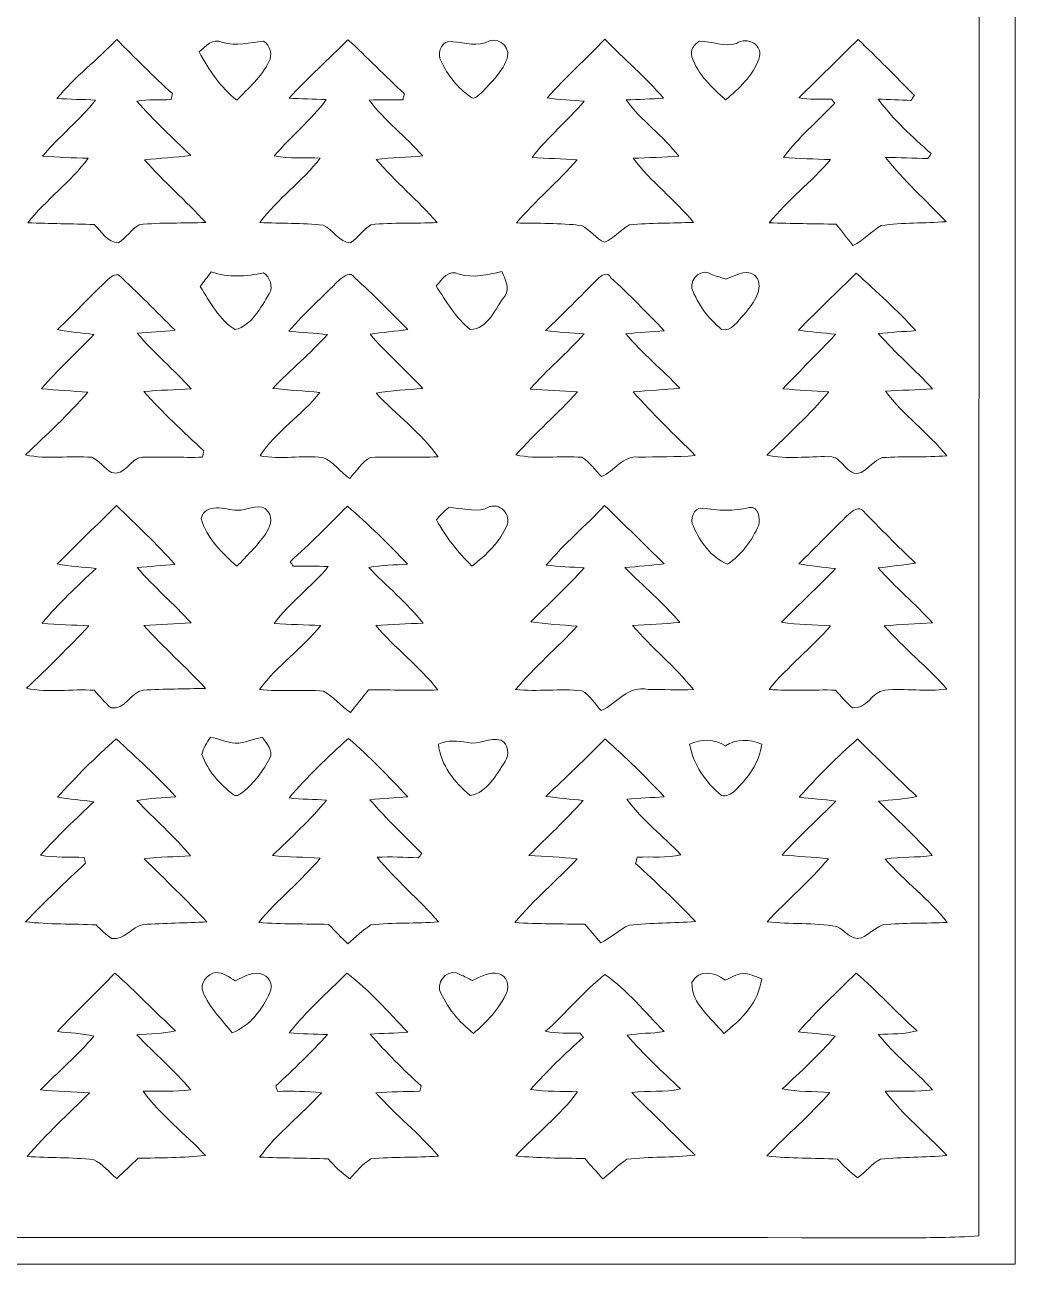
# Model space of a CAD drawing. Header units: centimetres. Extents: x -16.8 to 16.8, y -16.7 to 16.7.
# Drawn here: x 2.31 to 16.77, y -16.67 to 1.44 of the extents above; entities that cross this region are included whole.
import ezdxf

# ---------------------------------------------------------------- set-up
doc = ezdxf.new("R2010")
doc.units = ezdxf.units.CM
doc.header["$MEASUREMENT"] = 0
doc.layers.add('Layer 1', color=7, linetype='Continuous')

msp = doc.modelspace()

# ---------------------------------------------------------------- linework, layer by layer
at = {"layer": 'Layer 1', "lineweight": 9}
for points, knots in [([(-16.77458, 16.66875), (-16.77458, 16.66875), (16.77458, 16.66875), (16.77458, 16.66875), (16.77458, 16.66875), (16.77458, 16.66875), (16.77458, -16.66875), (16.77458, -16.66875), (16.77458, -16.66875), (16.77458, -16.66875), (-16.77458, -16.66875), (-16.77458, -16.66875), (-16.77458, -16.66875), (-16.77458, -16.66875), (-16.77458, 16.66875), (-16.77458, 16.66875), (-16.77458, 16.66875), (-16.77458, 16.66875), (-16.77458, 16.66875), (-16.77458, 16.66875)], [0, 0, 0, 0, 0.16666667, 0.16666667, 0.16666667, 0.16666667, 0.33333333, 0.33333333, 0.33333333, 0.33333333, 0.5, 0.5, 0.5, 0.5, 0.66666667, 0.66666667, 0.66666667, 0.66666667, 1, 1, 1, 1]), ([(-16.24506, 15.71625), (-16.24577, 7.88458), (-16.24542, 0.05292), (-16.24542, -7.77875), (-16.24542, -7.77875), (-16.23801, -10.61014), (-16.26059, -13.44189), (-16.23413, -16.27293), (-16.23413, -16.27293), (-5.78379, -16.29198), (4.66619, -16.27329), (15.11653, -16.28211), (15.11653, -16.28211), (15.49224, -16.28281), (15.86865, -16.27858), (16.24436, -16.25494), (16.24436, -16.25494), (16.23942, -5.60176), (16.25953, 5.05213), (16.23448, 15.70531), (16.23448, 15.70531), (14.40356, 15.73071), (12.57265, 15.70919), (10.74208, 15.71625), (10.74208, 15.71625), (1.74625, 15.71625), (-7.24958, 15.7166), (-16.24506, 15.71625)], [0, 0, 0, 0, 0.125, 0.125, 0.125, 0.125, 0.25, 0.25, 0.25, 0.25, 0.375, 0.375, 0.375, 0.375, 0.5, 0.5, 0.5, 0.5, 0.625, 0.625, 0.625, 0.625, 0.75, 0.75, 0.75, 0.75, 1, 1, 1, 1]), ([(8.49559, 1.2005), (8.67481, 1.19733), (8.85402, 1.12607), (9.03252, 1.17793), (9.03252, 1.17793), (9.19515, 1.29152), (9.39059, 1.15041), (9.36025, 0.97543), (9.36025, 0.97543), (9.29675, 0.76235), (9.12248, 0.60184), (8.97326, 0.44521), (8.97326, 0.44521), (8.92704, 0.41346), (8.87377, 0.33267), (8.81697, 0.39017), (8.81697, 0.39017), (8.63212, 0.52176), (8.48289, 0.70626), (8.38906, 0.91228), (8.38906, 0.91228), (8.33296, 1.01424), (8.376, 1.17052), (8.49559, 1.2005)], [0, 0, 0, 0, 0.14285714, 0.14285714, 0.14285714, 0.14285714, 0.28571429, 0.28571429, 0.28571429, 0.28571429, 0.42857143, 0.42857143, 0.42857143, 0.42857143, 0.57142857, 0.57142857, 0.57142857, 0.57142857, 0.71428571, 0.71428571, 0.71428571, 0.71428571, 1, 1, 1, 1]), ([(12.16448, 1.20438), (12.34475, 1.20086), (12.52396, 1.11654), (12.70423, 1.17122), (12.70423, 1.17122), (12.86334, 1.27988), (13.11169, 1.14582), (13.02949, 0.94121), (13.02949, 0.94121), (12.93636, 0.69603), (12.74269, 0.50941), (12.54372, 0.34713), (12.54372, 0.34713), (12.34828, 0.52776), (12.13626, 0.71579), (12.05159, 0.97649), (12.05159, 0.97649), (12.0202, 1.07068), (12.08546, 1.16029), (12.16448, 1.20438)], [0, 0, 0, 0, 0.16666667, 0.16666667, 0.16666667, 0.16666667, 0.33333333, 0.33333333, 0.33333333, 0.33333333, 0.5, 0.5, 0.5, 0.5, 0.66666667, 0.66666667, 0.66666667, 0.66666667, 1, 1, 1, 1]), ([(2.77848, 0.36724), (3.03989, 0.68227), (3.36832, 0.93274), (3.65125, 1.22731), (3.65125, 1.22731), (3.92042, 0.96202), (4.18394, 0.69003), (4.46581, 0.43744), (4.46581, 0.43744), (4.46087, 0.41593), (4.451, 0.37289), (4.44571, 0.35137), (4.44571, 0.35137), (4.27919, 0.34325), (4.11127, 0.35384), (3.94617, 0.32703), (3.94617, 0.32703), (4.19029, 0.04586), (4.46334, -0.20779), (4.73216, -0.46531), (4.73216, -0.46531), (4.50815, -0.49459), (4.28272, -0.50976), (4.058, -0.52811), (4.058, -0.52811), (4.3374, -0.8509), (4.66266, -1.12959), (4.95124, -1.44392), (4.95124, -1.44392), (4.62703, -1.46121), (4.29966, -1.44216), (3.97757, -1.47884), (3.97757, -1.47884), (3.86327, -1.54905), (3.78919, -1.66864), (3.67806, -1.74272), (3.67806, -1.74272), (3.51684, -1.73884), (3.42688, -1.57445), (3.3207, -1.47461), (3.3207, -1.47461), (2.99791, -1.46579), (2.67511, -1.46191), (2.35268, -1.45062), (2.35268, -1.45062), (2.61902, -1.1116), (2.9778, -0.85619), (3.23497, -0.508), (3.23497, -0.508), (3.01237, -0.49918), (2.78977, -0.49318), (2.56822, -0.47696), (2.56822, -0.47696), (2.80882, -0.18697), (3.10938, 0.04692), (3.34327, 0.34325), (3.34327, 0.34325), (3.15489, 0.35278), (2.96616, 0.35419), (2.77848, 0.36724)], [0, 0, 0, 0, 0.0625, 0.0625, 0.0625, 0.0625, 0.125, 0.125, 0.125, 0.125, 0.1875, 0.1875, 0.1875, 0.1875, 0.25, 0.25, 0.25, 0.25, 0.3125, 0.3125, 0.3125, 0.3125, 0.375, 0.375, 0.375, 0.375, 0.4375, 0.4375, 0.4375, 0.4375, 0.5, 0.5, 0.5, 0.5, 0.5625, 0.5625, 0.5625, 0.5625, 0.625, 0.625, 0.625, 0.625, 0.6875, 0.6875, 0.6875, 0.6875, 0.75, 0.75, 0.75, 0.75, 0.8125, 0.8125, 0.8125, 0.8125, 0.875, 0.875, 0.875, 0.875, 1, 1, 1, 1]), ([(4.85387, 1.0481), (4.95229, 1.12607), (5.0479, 1.26012), (5.19818, 1.18322), (5.19818, 1.18322), (5.39715, 1.13242), (5.59647, 1.18251), (5.79543, 1.20544), (5.79543, 1.20544), (5.89492, 1.14053), (5.92984, 1.00718), (5.87375, 0.90205), (5.87375, 0.90205), (5.76792, 0.68051), (5.57142, 0.51788), (5.40632, 0.34043), (5.40632, 0.34043), (5.16678, 0.52846), (4.99886, 0.78458), (4.85387, 1.0481)], [0, 0, 0, 0, 0.16666667, 0.16666667, 0.16666667, 0.16666667, 0.33333333, 0.33333333, 0.33333333, 0.33333333, 0.5, 0.5, 0.5, 0.5, 0.66666667, 0.66666667, 0.66666667, 0.66666667, 1, 1, 1, 1]), ([(6.16761, 0.37077), (6.44066, 0.66851), (6.74441, 0.93663), (7.02663, 1.22555), (7.02663, 1.22555), (7.31061, 0.97226), (7.5692, 0.6925), (7.85177, 0.43744), (7.85177, 0.43744), (7.84684, 0.41522), (7.83731, 0.37042), (7.83272, 0.34819), (7.83272, 0.34819), (7.66798, 0.34431), (7.50464, 0.34996), (7.3406, 0.34361), (7.3406, 0.34361), (7.56391, 0.03598), (7.874, -0.18979), (8.12271, -0.47343), (8.12271, -0.47343), (7.89481, -0.49495), (7.66586, -0.49071), (7.43973, -0.52423), (7.43973, -0.52423), (7.72089, -0.84737), (8.04968, -1.12571), (8.33226, -1.44745), (8.33226, -1.44745), (8.00982, -1.46226), (7.68456, -1.4418), (7.36424, -1.47884), (7.36424, -1.47884), (7.25029, -1.54905), (7.17515, -1.66829), (7.06473, -1.74378), (7.06473, -1.74378), (6.89822, -1.72932), (6.81214, -1.55152), (6.66785, -1.48661), (6.66785, -1.48661), (6.36023, -1.45274), (6.05014, -1.45838), (5.74181, -1.44709), (5.74181, -1.44709), (5.99969, -1.10031), (6.36094, -0.84702), (6.62376, -0.50412), (6.62376, -0.50412), (6.40009, -0.49565), (6.17396, -0.51541), (5.95312, -0.47272), (5.95312, -0.47272), (6.19548, -0.18874), (6.48794, 0.05115), (6.7123, 0.35101), (6.7123, 0.35101), (6.53062, 0.35666), (6.34824, 0.36089), (6.16761, 0.37077)], [0, 0, 0, 0, 0.0625, 0.0625, 0.0625, 0.0625, 0.125, 0.125, 0.125, 0.125, 0.1875, 0.1875, 0.1875, 0.1875, 0.25, 0.25, 0.25, 0.25, 0.3125, 0.3125, 0.3125, 0.3125, 0.375, 0.375, 0.375, 0.375, 0.4375, 0.4375, 0.4375, 0.4375, 0.5, 0.5, 0.5, 0.5, 0.5625, 0.5625, 0.5625, 0.5625, 0.625, 0.625, 0.625, 0.625, 0.6875, 0.6875, 0.6875, 0.6875, 0.75, 0.75, 0.75, 0.75, 0.8125, 0.8125, 0.8125, 0.8125, 0.875, 0.875, 0.875, 0.875, 1, 1, 1, 1]), ([(9.94057, 0.37712), (10.20374, 0.6791), (10.50713, 0.94192), (10.78089, 1.23366), (10.78089, 1.23366), (11.06346, 0.94298), (11.3732, 0.67804), (11.63884, 0.37112), (11.63884, 0.37112), (11.45611, 0.35842), (11.27372, 0.35419), (11.09169, 0.34431), (11.09169, 0.34431), (11.31464, 0.03986), (11.63179, -0.17815), (11.86109, -0.47696), (11.86109, -0.47696), (11.6392, -0.49318), (11.4173, -0.49883), (11.1954, -0.50729), (11.1954, -0.50729), (11.45187, -0.85408), (11.80536, -1.11054), (12.07699, -1.44357), (12.07699, -1.44357), (11.76443, -1.45803), (11.45011, -1.44851), (11.13966, -1.48237), (11.13966, -1.48237), (11.00772, -1.54799), (10.91459, -1.68063), (10.77912, -1.73355), (10.77912, -1.73355), (10.65036, -1.68698), (10.56675, -1.55011), (10.44011, -1.48978), (10.44011, -1.48978), (10.12437, -1.45098), (9.80616, -1.46121), (9.48937, -1.45203), (9.48937, -1.45203), (9.76418, -1.12501), (10.09932, -0.85513), (10.37449, -0.52917), (10.37449, -0.52917), (10.15577, -0.51717), (9.93846, -0.50765), (9.72079, -0.49495), (9.72079, -0.49495), (9.94234, -0.19438), (10.24008, 0.03986), (10.47926, 0.32597), (10.47926, 0.32597), (10.2997, 0.34572), (10.11767, 0.34219), (9.94057, 0.37712)], [0, 0, 0, 0, 0.06666667, 0.06666667, 0.06666667, 0.06666667, 0.13333333, 0.13333333, 0.13333333, 0.13333333, 0.2, 0.2, 0.2, 0.2, 0.26666667, 0.26666667, 0.26666667, 0.26666667, 0.33333333, 0.33333333, 0.33333333, 0.33333333, 0.4, 0.4, 0.4, 0.4, 0.46666667, 0.46666667, 0.46666667, 0.46666667, 0.53333333, 0.53333333, 0.53333333, 0.53333333, 0.6, 0.6, 0.6, 0.6, 0.66666667, 0.66666667, 0.66666667, 0.66666667, 0.73333333, 0.73333333, 0.73333333, 0.73333333, 0.8, 0.8, 0.8, 0.8, 0.86666667, 0.86666667, 0.86666667, 0.86666667, 1, 1, 1, 1]), ([(14.47976, 1.22767), (14.75987, 0.96132), (15.03186, 0.6858), (15.30279, 0.40958), (15.30279, 0.40958), (15.28974, 0.39158), (15.26399, 0.35489), (15.25129, 0.33655), (15.25129, 0.33655), (15.09042, 0.34431), (14.93202, 0.35278), (14.77222, 0.35772), (14.77222, 0.35772), (14.99376, 0.05891), (15.26928, -0.19368), (15.54727, -0.43921), (15.54727, -0.43921), (15.53527, -0.45755), (15.51093, -0.49389), (15.49859, -0.51223), (15.49859, -0.51223), (15.29151, -0.50694), (15.08548, -0.49918), (14.87911, -0.49354), (14.87911, -0.49354), (15.14369, -0.83467), (15.47072, -1.11866), (15.76423, -1.43369), (15.76423, -1.43369), (15.44849, -1.45732), (15.12923, -1.44709), (14.81631, -1.49049), (14.81631, -1.49049), (14.67062, -1.57586), (14.55879, -1.70956), (14.40533, -1.784), (14.40533, -1.784), (14.32278, -1.67852), (14.24129, -1.57445), (14.15944, -1.46967), (14.15944, -1.46967), (13.83347, -1.46473), (13.50751, -1.46226), (13.18225, -1.45098), (13.18225, -1.45098), (13.44895, -1.11513), (13.79996, -0.8569), (14.07548, -0.5274), (14.07548, -0.5274), (13.84547, -0.51647), (13.61687, -0.51012), (13.38827, -0.49706), (13.38827, -0.49706), (13.60382, -0.20179), (13.89027, 0.0321), (14.13969, 0.29739), (14.13969, 0.29739), (14.12663, 0.31256), (14.10053, 0.3429), (14.08747, 0.35807), (14.08747, 0.35807), (13.92943, 0.35595), (13.77068, 0.34925), (13.61475, 0.37677), (13.61475, 0.37677), (13.90474, 0.65864), (14.18978, 0.94544), (14.47976, 1.22767)], [0, 0, 0, 0, 0.05555556, 0.05555556, 0.05555556, 0.05555556, 0.11111111, 0.11111111, 0.11111111, 0.11111111, 0.16666667, 0.16666667, 0.16666667, 0.16666667, 0.22222222, 0.22222222, 0.22222222, 0.22222222, 0.27777778, 0.27777778, 0.27777778, 0.27777778, 0.33333333, 0.33333333, 0.33333333, 0.33333333, 0.38888889, 0.38888889, 0.38888889, 0.38888889, 0.44444444, 0.44444444, 0.44444444, 0.44444444, 0.5, 0.5, 0.5, 0.5, 0.55555556, 0.55555556, 0.55555556, 0.55555556, 0.61111111, 0.61111111, 0.61111111, 0.61111111, 0.66666667, 0.66666667, 0.66666667, 0.66666667, 0.72222222, 0.72222222, 0.72222222, 0.72222222, 0.77777778, 0.77777778, 0.77777778, 0.77777778, 0.83333333, 0.83333333, 0.83333333, 0.83333333, 0.88888889, 0.88888889, 0.88888889, 0.88888889, 1, 1, 1, 1]), ([(5.03237, -2.16676), (5.28285, -2.25566), (5.54073, -2.23485), (5.79508, -2.17981), (5.79508, -2.17981), (5.89033, -2.24684), (5.94184, -2.38231), (5.87657, -2.48779), (5.87657, -2.48779), (5.75945, -2.6857), (5.62081, -2.95169), (5.38339, -3.01131), (5.38339, -3.01131), (5.14632, -2.87408), (5.01897, -2.60526), (4.86904, -2.38337), (4.86904, -2.38337), (4.92266, -2.31069), (4.97734, -2.23838), (5.03237, -2.16676)], [0, 0, 0, 0, 0.16666667, 0.16666667, 0.16666667, 0.16666667, 0.33333333, 0.33333333, 0.33333333, 0.33333333, 0.5, 0.5, 0.5, 0.5, 0.66666667, 0.66666667, 0.66666667, 0.66666667, 1, 1, 1, 1]), ([(6.90562, -2.28283), (6.96383, -2.23203), (7.06967, -2.15089), (7.12893, -2.25319), (7.12893, -2.25319), (7.3974, -2.4952), (7.64752, -2.75731), (7.9054, -3.01131), (7.9054, -3.01131), (7.72019, -3.03424), (7.53569, -3.05153), (7.35154, -3.07622), (7.35154, -3.07622), (7.5886, -3.3595), (7.87118, -3.59974), (8.12271, -3.86927), (8.12271, -3.86927), (7.89481, -3.89114), (7.66586, -3.89996), (7.44008, -3.93876), (7.44008, -3.93876), (7.73501, -4.25485), (8.09449, -4.51556), (8.34566, -4.8701), (8.34566, -4.8701), (8.01829, -4.88421), (7.6895, -4.86234), (7.36318, -4.87998), (7.36318, -4.87998), (7.22736, -4.93818), (7.15574, -5.08318), (7.0552, -5.18513), (7.0552, -5.18513), (6.91691, -5.0927), (6.81567, -4.94312), (6.66186, -4.87892), (6.66186, -4.87892), (6.35811, -4.84329), (6.04591, -4.9149), (5.74428, -4.85422), (5.74428, -4.85422), (5.97606, -4.49827), (6.35847, -4.26579), (6.61846, -3.92853), (6.61846, -3.92853), (6.3881, -3.90701), (6.15844, -3.89502), (5.92949, -3.86997), (5.92949, -3.86997), (6.1916, -3.60221), (6.477, -3.35809), (6.73171, -3.08293), (6.73171, -3.08293), (6.54156, -3.06493), (6.35212, -3.05223), (6.16268, -3.03389), (6.16268, -3.03389), (6.3948, -2.76895), (6.65515, -2.53012), (6.90562, -2.28283)], [0, 0, 0, 0, 0.0625, 0.0625, 0.0625, 0.0625, 0.125, 0.125, 0.125, 0.125, 0.1875, 0.1875, 0.1875, 0.1875, 0.25, 0.25, 0.25, 0.25, 0.3125, 0.3125, 0.3125, 0.3125, 0.375, 0.375, 0.375, 0.375, 0.4375, 0.4375, 0.4375, 0.4375, 0.5, 0.5, 0.5, 0.5, 0.5625, 0.5625, 0.5625, 0.5625, 0.625, 0.625, 0.625, 0.625, 0.6875, 0.6875, 0.6875, 0.6875, 0.75, 0.75, 0.75, 0.75, 0.8125, 0.8125, 0.8125, 0.8125, 0.875, 0.875, 0.875, 0.875, 1, 1, 1, 1]), ([(8.31568, -2.37173), (8.40952, -2.28283), (8.49171, -2.11561), (8.6554, -2.20274), (8.6554, -2.20274), (8.86248, -2.2606), (9.07168, -2.21015), (9.27559, -2.16147), (9.27559, -2.16147), (9.32215, -2.27083), (9.40153, -2.4003), (9.32462, -2.51531), (9.32462, -2.51531), (9.18563, -2.6864), (9.07486, -3.01096), (8.81451, -3.00919), (8.81451, -3.00919), (8.59861, -2.83986), (8.46314, -2.59715), (8.31568, -2.37173)], [0, 0, 0, 0, 0.16666667, 0.16666667, 0.16666667, 0.16666667, 0.33333333, 0.33333333, 0.33333333, 0.33333333, 0.5, 0.5, 0.5, 0.5, 0.66666667, 0.66666667, 0.66666667, 0.66666667, 1, 1, 1, 1]), ([(10.67153, -2.27365), (10.72303, -2.22709), (10.81758, -2.15159), (10.86873, -2.25284), (10.86873, -2.25284), (11.14002, -2.49837), (11.39543, -2.76154), (11.64696, -3.02719), (11.64696, -3.02719), (11.45999, -3.04165), (11.27442, -3.05188), (11.08886, -3.07375), (11.08886, -3.07375), (11.32875, -3.35986), (11.6205, -3.59586), (11.87556, -3.86786), (11.87556, -3.86786), (11.64872, -3.88726), (11.42224, -3.90031), (11.19646, -3.92113), (11.19646, -3.92113), (11.47939, -4.2485), (11.79865, -4.54201), (12.10134, -4.8514), (12.10134, -4.8514), (11.82441, -4.87151), (11.54642, -4.87221), (11.26949, -4.87327), (11.26949, -4.87327), (11.04618, -4.8514), (10.91988, -5.08106), (10.73185, -5.15796), (10.73185, -5.15796), (10.63766, -5.06377), (10.56181, -4.94594), (10.4461, -4.87751), (10.4461, -4.87751), (10.12613, -4.84858), (9.7984, -4.91243), (9.48196, -4.84187), (9.48196, -4.84187), (9.76595, -4.51908), (10.09368, -4.23863), (10.3826, -3.92042), (10.3826, -3.92042), (10.15083, -3.90596), (9.92011, -3.89784), (9.68939, -3.88232), (9.68939, -3.88232), (9.93563, -3.59728), (10.22773, -3.35598), (10.4775, -3.0734), (10.4775, -3.0734), (10.28876, -3.05717), (10.10179, -3.05082), (9.91517, -3.02401), (9.91517, -3.02401), (10.1727, -2.77954), (10.42388, -2.52836), (10.67153, -2.27365)], [0, 0, 0, 0, 0.0625, 0.0625, 0.0625, 0.0625, 0.125, 0.125, 0.125, 0.125, 0.1875, 0.1875, 0.1875, 0.1875, 0.25, 0.25, 0.25, 0.25, 0.3125, 0.3125, 0.3125, 0.3125, 0.375, 0.375, 0.375, 0.375, 0.4375, 0.4375, 0.4375, 0.4375, 0.5, 0.5, 0.5, 0.5, 0.5625, 0.5625, 0.5625, 0.5625, 0.625, 0.625, 0.625, 0.625, 0.6875, 0.6875, 0.6875, 0.6875, 0.75, 0.75, 0.75, 0.75, 0.8125, 0.8125, 0.8125, 0.8125, 0.875, 0.875, 0.875, 0.875, 1, 1, 1, 1]), ([(12.05265, -2.40982), (12.01773, -2.25989), (12.20682, -2.10044), (12.34828, -2.21015), (12.34828, -2.21015), (12.39873, -2.22603), (12.49962, -2.25743), (12.55007, -2.27295), (12.55007, -2.27295), (12.69541, -2.21827), (12.90567, -2.08915), (13.0108, -2.26589), (13.0108, -2.26589), (13.09229, -2.46274), (12.92825, -2.64619), (12.81289, -2.79435), (12.81289, -2.79435), (12.72364, -2.87937), (12.63191, -3.04835), (12.48339, -3.00743), (12.48339, -3.00743), (12.29431, -2.84798), (12.13732, -2.64336), (12.05265, -2.40982)], [0, 0, 0, 0, 0.14285714, 0.14285714, 0.14285714, 0.14285714, 0.28571429, 0.28571429, 0.28571429, 0.28571429, 0.42857143, 0.42857143, 0.42857143, 0.42857143, 0.57142857, 0.57142857, 0.57142857, 0.57142857, 0.71428571, 0.71428571, 0.71428571, 0.71428571, 1, 1, 1, 1]), ([(3.48121, -2.31599), (3.53624, -2.2673), (3.59516, -2.20274), (3.67594, -2.2098), (3.67594, -2.2098), (3.95781, -2.47297), (4.23227, -2.74567), (4.50286, -3.02084), (4.50286, -3.02084), (4.31835, -3.03636), (4.13491, -3.05012), (3.95111, -3.06529), (3.95111, -3.06529), (4.19559, -3.35245), (4.48522, -3.59657), (4.73851, -3.87526), (4.73851, -3.87526), (4.50709, -3.88902), (4.27602, -3.89819), (4.04495, -3.91407), (4.04495, -3.91407), (4.31906, -4.22134), (4.6228, -4.50215), (4.92407, -4.78296), (4.92407, -4.78296), (4.91913, -4.80624), (4.90926, -4.85281), (4.90432, -4.87574), (4.90432, -4.87574), (4.61116, -4.8835), (4.31871, -4.86692), (4.02625, -4.87539), (4.02625, -4.87539), (3.84175, -4.88668), (3.77649, -5.16361), (3.57293, -5.10081), (3.57293, -5.10081), (3.47098, -5.03484), (3.39901, -4.92619), (3.28577, -4.87751), (3.28577, -4.87751), (2.96545, -4.84822), (2.63701, -4.91243), (2.31987, -4.84223), (2.31987, -4.84223), (2.63031, -4.54448), (2.94675, -4.25168), (3.22968, -3.92677), (3.22968, -3.92677), (3.0039, -3.90737), (2.77848, -3.89572), (2.55341, -3.87562), (2.55341, -3.87562), (2.79118, -3.5941), (3.06564, -3.34786), (3.31929, -3.08151), (3.31929, -3.08151), (3.14043, -3.05823), (2.96086, -3.04871), (2.78483, -3.01061), (2.78483, -3.01061), (3.02048, -2.78271), (3.24803, -2.54635), (3.48121, -2.31599)], [0, 0, 0, 0, 0.05882353, 0.05882353, 0.05882353, 0.05882353, 0.11764706, 0.11764706, 0.11764706, 0.11764706, 0.17647059, 0.17647059, 0.17647059, 0.17647059, 0.23529412, 0.23529412, 0.23529412, 0.23529412, 0.29411765, 0.29411765, 0.29411765, 0.29411765, 0.35294118, 0.35294118, 0.35294118, 0.35294118, 0.41176471, 0.41176471, 0.41176471, 0.41176471, 0.47058824, 0.47058824, 0.47058824, 0.47058824, 0.52941176, 0.52941176, 0.52941176, 0.52941176, 0.58823529, 0.58823529, 0.58823529, 0.58823529, 0.64705882, 0.64705882, 0.64705882, 0.64705882, 0.70588235, 0.70588235, 0.70588235, 0.70588235, 0.76470588, 0.76470588, 0.76470588, 0.76470588, 0.82352941, 0.82352941, 0.82352941, 0.82352941, 0.88235294, 0.88235294, 0.88235294, 0.88235294, 1, 1, 1, 1]), ([(13.60911, -3.01801), (13.88498, -2.73473), (14.1732, -2.4638), (14.45331, -2.1844), (14.45331, -2.1844), (14.74893, -2.45816), (15.05232, -2.72662), (15.32255, -3.02648), (15.32255, -3.02648), (15.13805, -3.03989), (14.95637, -3.05153), (14.77292, -3.06705), (14.77292, -3.06705), (15.02375, -3.34998), (15.31056, -3.59833), (15.56597, -3.87703), (15.56597, -3.87703), (15.33596, -3.88938), (15.107, -3.89819), (14.87805, -3.91195), (14.87805, -3.91195), (15.14404, -4.25697), (15.49823, -4.52085), (15.77728, -4.85387), (15.77728, -4.85387), (15.46366, -4.8828), (15.14863, -4.86022), (14.83572, -4.88139), (14.83572, -4.88139), (14.71224, -4.91913), (14.6364, -5.03802), (14.52598, -5.10011), (14.52598, -5.10011), (14.30584, -5.1816), (14.25399, -4.84152), (14.0462, -4.86798), (14.0462, -4.86798), (13.74634, -4.86092), (13.44119, -4.91102), (13.14626, -4.84576), (13.14626, -4.84576), (13.45494, -4.54484), (13.77315, -4.25203), (14.05184, -3.92218), (14.05184, -3.92218), (13.82818, -3.90525), (13.60523, -3.89572), (13.38298, -3.87597), (13.38298, -3.87597), (13.63345, -3.60504), (13.90156, -3.35104), (14.15097, -3.07904), (14.15097, -3.07904), (13.96894, -3.05858), (13.78867, -3.048), (13.60911, -3.01801)], [0, 0, 0, 0, 0.06666667, 0.06666667, 0.06666667, 0.06666667, 0.13333333, 0.13333333, 0.13333333, 0.13333333, 0.2, 0.2, 0.2, 0.2, 0.26666667, 0.26666667, 0.26666667, 0.26666667, 0.33333333, 0.33333333, 0.33333333, 0.33333333, 0.4, 0.4, 0.4, 0.4, 0.46666667, 0.46666667, 0.46666667, 0.46666667, 0.53333333, 0.53333333, 0.53333333, 0.53333333, 0.6, 0.6, 0.6, 0.6, 0.66666667, 0.66666667, 0.66666667, 0.66666667, 0.73333333, 0.73333333, 0.73333333, 0.73333333, 0.8, 0.8, 0.8, 0.8, 0.86666667, 0.86666667, 0.86666667, 0.86666667, 1, 1, 1, 1]), ([(3.64984, -5.582), (3.937, -5.86599), (4.2351, -6.13974), (4.50215, -6.44384), (4.50215, -6.44384), (4.31765, -6.45866), (4.13491, -6.47241), (3.95111, -6.48688), (3.95111, -6.48688), (4.19523, -6.77439), (4.48522, -7.01851), (4.73886, -7.29721), (4.73886, -7.29721), (4.50815, -7.31061), (4.27814, -7.32049), (4.04812, -7.33496), (4.04812, -7.33496), (4.33282, -7.65563), (4.65949, -7.93644), (4.94771, -8.25359), (4.94771, -8.25359), (4.64467, -8.26347), (4.34128, -8.26135), (4.03895, -8.28075), (4.03895, -8.28075), (3.84739, -8.30368), (3.78072, -8.57885), (3.56588, -8.53616), (3.56588, -8.53616), (3.47451, -8.46102), (3.40148, -8.36612), (3.3207, -8.28111), (3.3207, -8.28111), (2.99261, -8.25712), (2.65642, -8.32556), (2.33327, -8.25077), (2.33327, -8.25077), (2.6483, -7.95831), (2.94922, -7.6514), (3.24591, -7.34025), (3.24591, -7.34025), (3.01731, -7.32472), (2.78765, -7.33002), (2.56117, -7.30003), (2.56117, -7.30003), (2.8, -7.01075), (3.07975, -6.75922), (3.34998, -6.49993), (3.34998, -6.49993), (3.16018, -6.47841), (2.96933, -6.47488), (2.78306, -6.4322), (2.78306, -6.4322), (3.07375, -6.15068), (3.3588, -5.86317), (3.64984, -5.582)], [0, 0, 0, 0, 0.06666667, 0.06666667, 0.06666667, 0.06666667, 0.13333333, 0.13333333, 0.13333333, 0.13333333, 0.2, 0.2, 0.2, 0.2, 0.26666667, 0.26666667, 0.26666667, 0.26666667, 0.33333333, 0.33333333, 0.33333333, 0.33333333, 0.4, 0.4, 0.4, 0.4, 0.46666667, 0.46666667, 0.46666667, 0.46666667, 0.53333333, 0.53333333, 0.53333333, 0.53333333, 0.6, 0.6, 0.6, 0.6, 0.66666667, 0.66666667, 0.66666667, 0.66666667, 0.73333333, 0.73333333, 0.73333333, 0.73333333, 0.8, 0.8, 0.8, 0.8, 0.86666667, 0.86666667, 0.86666667, 0.86666667, 1, 1, 1, 1]), ([(4.8828, -5.76933), (4.95864, -5.52838), (5.22676, -5.64162), (5.41161, -5.65115), (5.41161, -5.65115), (5.56189, -5.66279), (5.76509, -5.51568), (5.86317, -5.67302), (5.86317, -5.67302), (5.93972, -5.77427), (5.88433, -5.90726), (5.82401, -6.0011), (5.82401, -6.0011), (5.69948, -6.16867), (5.55449, -6.32001), (5.40738, -6.46748), (5.40738, -6.46748), (5.18513, -6.27803), (4.96817, -6.05543), (4.8828, -5.76933)], [0, 0, 0, 0, 0.16666667, 0.16666667, 0.16666667, 0.16666667, 0.33333333, 0.33333333, 0.33333333, 0.33333333, 0.5, 0.5, 0.5, 0.5, 0.66666667, 0.66666667, 0.66666667, 0.66666667, 1, 1, 1, 1]), ([(7.01957, -5.58941), (7.32719, -5.85611), (7.61894, -6.14151), (7.89905, -6.43714), (7.89905, -6.43714), (7.70961, -6.45301), (7.51911, -6.4516), (7.33249, -6.48652), (7.33249, -6.48652), (7.59107, -6.76275), (7.89093, -7.00052), (8.12553, -7.29932), (8.12553, -7.29932), (7.89446, -7.31132), (7.66445, -7.32084), (7.43444, -7.33496), (7.43444, -7.33496), (7.7156, -7.66833), (8.07508, -7.92974), (8.34108, -8.27617), (8.34108, -8.27617), (8.00347, -8.29169), (7.66516, -8.27052), (7.32825, -8.27546), (7.32825, -8.27546), (7.24006, -8.38518), (7.15504, -8.49771), (7.06402, -8.60531), (7.06402, -8.60531), (6.92432, -8.51147), (6.81567, -8.37494), (6.66926, -8.2931), (6.66926, -8.2931), (6.35917, -8.26664), (6.04767, -8.30333), (5.73828, -8.27088), (5.73828, -8.27088), (5.99087, -7.9188), (6.36058, -7.67256), (6.63257, -7.33601), (6.63257, -7.33601), (6.40468, -7.32543), (6.17784, -7.31908), (5.95066, -7.30673), (5.95066, -7.30673), (6.17573, -6.99523), (6.49887, -6.77263), (6.73947, -6.47382), (6.73947, -6.47382), (6.57013, -6.46359), (6.39939, -6.46853), (6.23076, -6.46748), (6.23076, -6.46748), (6.21912, -6.45125), (6.19548, -6.41844), (6.18384, -6.40221), (6.18384, -6.40221), (6.47347, -6.14292), (6.74829, -5.86811), (7.01957, -5.58941)], [0, 0, 0, 0, 0.0625, 0.0625, 0.0625, 0.0625, 0.125, 0.125, 0.125, 0.125, 0.1875, 0.1875, 0.1875, 0.1875, 0.25, 0.25, 0.25, 0.25, 0.3125, 0.3125, 0.3125, 0.3125, 0.375, 0.375, 0.375, 0.375, 0.4375, 0.4375, 0.4375, 0.4375, 0.5, 0.5, 0.5, 0.5, 0.5625, 0.5625, 0.5625, 0.5625, 0.625, 0.625, 0.625, 0.625, 0.6875, 0.6875, 0.6875, 0.6875, 0.75, 0.75, 0.75, 0.75, 0.8125, 0.8125, 0.8125, 0.8125, 0.875, 0.875, 0.875, 0.875, 1, 1, 1, 1]), ([(8.50194, -5.61305), (8.67939, -5.61305), (8.85613, -5.68078), (9.03252, -5.63033), (9.03252, -5.63033), (9.2075, -5.5058), (9.41035, -5.68254), (9.35567, -5.86211), (9.35567, -5.86211), (9.25195, -6.11258), (9.04946, -6.30414), (8.84026, -6.46783), (8.84026, -6.46783), (8.636, -6.26745), (8.45961, -6.04202), (8.32062, -5.79226), (8.32062, -5.79226), (8.37706, -5.72876), (8.43033, -5.65997), (8.50194, -5.61305)], [0, 0, 0, 0, 0.16666667, 0.16666667, 0.16666667, 0.16666667, 0.33333333, 0.33333333, 0.33333333, 0.33333333, 0.5, 0.5, 0.5, 0.5, 0.66666667, 0.66666667, 0.66666667, 0.66666667, 1, 1, 1, 1]), ([(9.92611, -6.45266), (10.18787, -6.1408), (10.50008, -5.87763), (10.77771, -5.58094), (10.77771, -5.58094), (11.06699, -5.86528), (11.35839, -6.14856), (11.6459, -6.43502), (11.6459, -6.43502), (11.45505, -6.45513), (11.26525, -6.47136), (11.07511, -6.4897), (11.07511, -6.4897), (11.33792, -6.76099), (11.63391, -7.00052), (11.87626, -7.29227), (11.87626, -7.29227), (11.64449, -7.30814), (11.41377, -7.31943), (11.1827, -7.33284), (11.1827, -7.33284), (11.46316, -7.66092), (11.80536, -7.93221), (12.07347, -8.27123), (12.07347, -8.27123), (11.85298, -8.28216), (11.63108, -8.26735), (11.4113, -8.27193), (11.4113, -8.27193), (11.12344, -8.1975), (10.95834, -8.47302), (10.72938, -8.57956), (10.72938, -8.57956), (10.6359, -8.48219), (10.56605, -8.35484), (10.4461, -8.28851), (10.4461, -8.28851), (10.12331, -8.25429), (9.79946, -8.30404), (9.47737, -8.27088), (9.47737, -8.27088), (9.75431, -7.94103), (10.0838, -7.66092), (10.37731, -7.34695), (10.37731, -7.34695), (10.15047, -7.32472), (9.92329, -7.31767), (9.69892, -7.28027), (9.69892, -7.28027), (9.96174, -7.02098), (10.22985, -6.76698), (10.47856, -6.49429), (10.47856, -6.49429), (10.29335, -6.47982), (10.10991, -6.47312), (9.92611, -6.45266)], [0, 0, 0, 0, 0.06666667, 0.06666667, 0.06666667, 0.06666667, 0.13333333, 0.13333333, 0.13333333, 0.13333333, 0.2, 0.2, 0.2, 0.2, 0.26666667, 0.26666667, 0.26666667, 0.26666667, 0.33333333, 0.33333333, 0.33333333, 0.33333333, 0.4, 0.4, 0.4, 0.4, 0.46666667, 0.46666667, 0.46666667, 0.46666667, 0.53333333, 0.53333333, 0.53333333, 0.53333333, 0.6, 0.6, 0.6, 0.6, 0.66666667, 0.66666667, 0.66666667, 0.66666667, 0.73333333, 0.73333333, 0.73333333, 0.73333333, 0.8, 0.8, 0.8, 0.8, 0.86666667, 0.86666667, 0.86666667, 0.86666667, 1, 1, 1, 1]), ([(12.20047, -5.61799), (12.43154, -5.65503), (12.66366, -5.67196), (12.89297, -5.60881), (12.89297, -5.60881), (13.03161, -5.58976), (13.0429, -5.77215), (13.03055, -5.86669), (13.03055, -5.86669), (12.93072, -6.09036), (12.77796, -6.30343), (12.57159, -6.43961), (12.57159, -6.43961), (12.33487, -6.34153), (12.1726, -6.11258), (12.07347, -5.88363), (12.07347, -5.88363), (12.01914, -5.78414), (12.07241, -5.61587), (12.20047, -5.61799)], [0, 0, 0, 0, 0.16666667, 0.16666667, 0.16666667, 0.16666667, 0.33333333, 0.33333333, 0.33333333, 0.33333333, 0.5, 0.5, 0.5, 0.5, 0.66666667, 0.66666667, 0.66666667, 0.66666667, 1, 1, 1, 1]), ([(14.34888, -5.70406), (14.40109, -5.65891), (14.49317, -5.58765), (14.55244, -5.66032), (14.55244, -5.66032), (14.80397, -5.91785), (15.05691, -6.17467), (15.31796, -6.42303), (15.31796, -6.42303), (15.13699, -6.45125), (14.95566, -6.471), (14.77504, -6.49464), (14.77504, -6.49464), (15.02586, -6.77474), (15.31267, -7.01992), (15.56808, -7.2958), (15.56808, -7.2958), (15.33207, -7.31132), (15.09748, -7.31979), (14.86288, -7.34166), (14.86288, -7.34166), (15.15004, -7.66621), (15.49047, -7.93962), (15.77834, -8.26417), (15.77834, -8.26417), (15.47671, -8.30263), (15.17086, -8.25324), (14.86923, -8.27828), (14.86923, -8.27828), (14.67697, -8.30333), (14.60747, -8.56968), (14.3958, -8.53616), (14.3958, -8.53616), (14.30443, -8.46032), (14.23106, -8.36542), (14.15062, -8.28005), (14.15062, -8.28005), (13.82642, -8.26876), (13.50222, -8.29839), (13.17942, -8.26805), (13.17942, -8.26805), (13.45142, -7.93432), (13.79537, -7.66657), (14.07724, -7.3406), (14.07724, -7.3406), (13.83806, -7.32367), (13.59852, -7.3219), (13.36146, -7.28874), (13.36146, -7.28874), (13.61581, -7.01887), (13.89592, -6.77439), (14.14956, -6.50346), (14.14956, -6.50346), (13.97, -6.47947), (13.79079, -6.4703), (13.6144, -6.43184), (13.6144, -6.43184), (13.86346, -6.19372), (14.09912, -5.94148), (14.34888, -5.70406)], [0, 0, 0, 0, 0.0625, 0.0625, 0.0625, 0.0625, 0.125, 0.125, 0.125, 0.125, 0.1875, 0.1875, 0.1875, 0.1875, 0.25, 0.25, 0.25, 0.25, 0.3125, 0.3125, 0.3125, 0.3125, 0.375, 0.375, 0.375, 0.375, 0.4375, 0.4375, 0.4375, 0.4375, 0.5, 0.5, 0.5, 0.5, 0.5625, 0.5625, 0.5625, 0.5625, 0.625, 0.625, 0.625, 0.625, 0.6875, 0.6875, 0.6875, 0.6875, 0.75, 0.75, 0.75, 0.75, 0.8125, 0.8125, 0.8125, 0.8125, 0.875, 0.875, 0.875, 0.875, 1, 1, 1, 1]), ([(2.78412, -9.84462), (3.05647, -9.54687), (3.33939, -9.25865), (3.64314, -8.99301), (3.64314, -8.99301), (3.94194, -9.26571), (4.23968, -9.54017), (4.51485, -9.83686), (4.51485, -9.83686), (4.32329, -9.85308), (4.13209, -9.86049), (3.943, -9.89295), (3.943, -9.89295), (4.20264, -10.16388), (4.48874, -10.40977), (4.72934, -10.6994), (4.72934, -10.6994), (4.50427, -10.72303), (4.27637, -10.70998), (4.05271, -10.74491), (4.05271, -10.74491), (4.36069, -11.049), (4.67325, -11.34886), (4.96958, -11.66495), (4.96958, -11.66495), (4.65949, -11.684), (4.34904, -11.68365), (4.04001, -11.70587), (4.04001, -11.70587), (3.87068, -11.73833), (3.76308, -11.93906), (3.57434, -11.90766), (3.57434, -11.90766), (3.49074, -11.85298), (3.42159, -11.7796), (3.35104, -11.71011), (3.35104, -11.71011), (3.00708, -11.69388), (2.66136, -11.70411), (2.31916, -11.6653), (2.31916, -11.6653), (2.60209, -11.37109), (2.89595, -11.08639), (3.19546, -10.80876), (3.19546, -10.80876), (3.19052, -10.78759), (3.181, -10.74491), (3.17606, -10.72374), (3.17606, -10.72374), (2.96192, -10.71527), (2.74708, -10.73044), (2.53577, -10.69305), (2.53577, -10.69305), (2.78201, -10.41753), (3.05082, -10.16353), (3.31893, -9.90988), (3.31893, -9.90988), (3.14078, -9.88413), (2.96122, -9.87496), (2.78412, -9.84462)], [0, 0, 0, 0, 0.0625, 0.0625, 0.0625, 0.0625, 0.125, 0.125, 0.125, 0.125, 0.1875, 0.1875, 0.1875, 0.1875, 0.25, 0.25, 0.25, 0.25, 0.3125, 0.3125, 0.3125, 0.3125, 0.375, 0.375, 0.375, 0.375, 0.4375, 0.4375, 0.4375, 0.4375, 0.5, 0.5, 0.5, 0.5, 0.5625, 0.5625, 0.5625, 0.5625, 0.625, 0.625, 0.625, 0.625, 0.6875, 0.6875, 0.6875, 0.6875, 0.75, 0.75, 0.75, 0.75, 0.8125, 0.8125, 0.8125, 0.8125, 0.875, 0.875, 0.875, 0.875, 1, 1, 1, 1]), ([(5.01932, -8.9662), (5.14032, -8.98772), (5.2578, -9.04381), (5.38162, -9.05651), (5.38162, -9.05651), (5.51815, -9.05545), (5.64515, -8.9916), (5.7785, -8.96902), (5.7785, -8.96902), (5.83494, -9.05863), (5.94536, -9.15811), (5.88927, -9.27347), (5.88927, -9.27347), (5.78944, -9.45797), (5.66173, -9.63436), (5.49663, -9.76701), (5.49663, -9.76701), (5.45571, -9.79452), (5.40949, -9.84391), (5.35799, -9.80863), (5.35799, -9.80863), (5.15902, -9.65588), (4.98193, -9.45974), (4.89409, -9.22196), (4.89409, -9.22196), (4.90926, -9.12636), (4.97205, -9.04769), (5.01932, -8.9662)], [0, 0, 0, 0, 0.125, 0.125, 0.125, 0.125, 0.25, 0.25, 0.25, 0.25, 0.375, 0.375, 0.375, 0.375, 0.5, 0.5, 0.5, 0.5, 0.625, 0.625, 0.625, 0.625, 0.75, 0.75, 0.75, 0.75, 1, 1, 1, 1]), ([(6.16832, -9.85238), (6.44066, -9.54652), (6.72924, -9.25477), (7.03827, -8.98596), (7.03827, -8.98596), (7.34342, -9.2523), (7.62706, -9.54229), (7.90187, -9.84003), (7.90187, -9.84003), (7.71701, -9.85238), (7.53392, -9.8612), (7.35048, -9.88095), (7.35048, -9.88095), (7.58684, -10.15824), (7.85389, -10.40694), (8.10683, -10.66906), (8.10683, -10.66906), (8.09413, -10.68423), (8.06838, -10.71492), (8.05568, -10.73044), (8.05568, -10.73044), (7.8546, -10.72162), (7.65422, -10.71174), (7.45384, -10.72162), (7.45384, -10.72162), (7.73042, -11.05817), (8.06732, -11.33863), (8.35342, -11.66636), (8.35342, -11.66636), (8.02428, -11.69141), (7.69161, -11.67342), (7.36459, -11.71152), (7.36459, -11.71152), (7.24147, -11.78983), (7.13528, -11.89108), (7.02804, -11.98915), (7.02804, -11.98915), (6.93173, -11.89602), (6.8393, -11.79901), (6.74687, -11.7034), (6.74687, -11.7034), (6.40609, -11.69494), (6.06566, -11.69811), (5.72594, -11.67659), (5.72594, -11.67659), (5.99828, -11.33722), (6.34682, -11.06911), (6.62481, -10.73609), (6.62481, -10.73609), (6.39198, -10.71668), (6.15844, -10.72621), (5.92702, -10.69693), (5.92702, -10.69693), (6.19337, -10.43093), (6.48053, -10.18258), (6.71407, -9.88589), (6.71407, -9.88589), (6.53133, -9.87249), (6.34894, -9.87954), (6.16832, -9.85238)], [0, 0, 0, 0, 0.0625, 0.0625, 0.0625, 0.0625, 0.125, 0.125, 0.125, 0.125, 0.1875, 0.1875, 0.1875, 0.1875, 0.25, 0.25, 0.25, 0.25, 0.3125, 0.3125, 0.3125, 0.3125, 0.375, 0.375, 0.375, 0.375, 0.4375, 0.4375, 0.4375, 0.4375, 0.5, 0.5, 0.5, 0.5, 0.5625, 0.5625, 0.5625, 0.5625, 0.625, 0.625, 0.625, 0.625, 0.6875, 0.6875, 0.6875, 0.6875, 0.75, 0.75, 0.75, 0.75, 0.8125, 0.8125, 0.8125, 0.8125, 0.875, 0.875, 0.875, 0.875, 1, 1, 1, 1]), ([(8.34954, -9.0678), (8.48501, -9.00889), (8.63282, -9.01629), (8.77535, -9.04522), (8.77535, -9.04522), (8.93868, -9.08579), (9.09955, -8.96514), (9.26253, -9.01206), (9.26253, -9.01206), (9.37542, -9.06674), (9.39059, -9.22584), (9.32286, -9.32286), (9.32286, -9.32286), (9.19903, -9.51406), (9.06251, -9.77406), (8.81521, -9.82063), (8.81521, -9.82063), (8.58555, -9.62872), (8.38376, -9.37507), (8.34954, -9.0678)], [0, 0, 0, 0, 0.16666667, 0.16666667, 0.16666667, 0.16666667, 0.33333333, 0.33333333, 0.33333333, 0.33333333, 0.5, 0.5, 0.5, 0.5, 0.66666667, 0.66666667, 0.66666667, 0.66666667, 1, 1, 1, 1]), ([(9.91729, -9.83156), (10.21433, -9.55992), (10.49761, -9.27453), (10.78477, -8.99266), (10.78477, -8.99266), (11.08463, -9.26112), (11.37426, -9.54264), (11.64837, -9.83791), (11.64837, -9.83791), (11.46492, -9.84956), (11.2836, -9.86049), (11.10121, -9.87531), (11.10121, -9.87531), (11.32805, -10.1794), (11.63179, -10.41118), (11.89108, -10.68529), (11.89108, -10.68529), (11.68259, -10.73467), (11.46598, -10.71174), (11.25432, -10.71986), (11.25432, -10.71986), (11.24867, -10.74279), (11.23668, -10.7883), (11.23103, -10.81088), (11.23103, -10.81088), (11.52913, -11.08604), (11.82158, -11.36862), (12.10522, -11.65966), (12.10522, -11.65966), (11.78278, -11.68541), (11.45893, -11.68153), (11.13755, -11.71293), (11.13755, -11.71293), (10.98656, -11.77607), (10.87191, -11.90449), (10.72092, -11.9701), (10.72092, -11.9701), (10.64436, -11.87944), (10.56746, -11.78983), (10.49055, -11.70058), (10.49055, -11.70058), (10.14836, -11.69423), (9.80652, -11.69811), (9.46538, -11.67659), (9.46538, -11.67659), (9.74372, -11.34039), (10.08239, -11.06241), (10.37872, -10.74349), (10.37872, -10.74349), (10.14342, -10.72092), (9.90776, -10.70928), (9.67246, -10.69587), (9.67246, -10.69587), (9.93563, -10.42811), (10.21397, -10.17482), (10.46233, -9.89295), (10.46233, -9.89295), (10.27994, -9.87072), (10.09862, -9.85767), (9.91729, -9.83156)], [0, 0, 0, 0, 0.0625, 0.0625, 0.0625, 0.0625, 0.125, 0.125, 0.125, 0.125, 0.1875, 0.1875, 0.1875, 0.1875, 0.25, 0.25, 0.25, 0.25, 0.3125, 0.3125, 0.3125, 0.3125, 0.375, 0.375, 0.375, 0.375, 0.4375, 0.4375, 0.4375, 0.4375, 0.5, 0.5, 0.5, 0.5, 0.5625, 0.5625, 0.5625, 0.5625, 0.625, 0.625, 0.625, 0.625, 0.6875, 0.6875, 0.6875, 0.6875, 0.75, 0.75, 0.75, 0.75, 0.8125, 0.8125, 0.8125, 0.8125, 0.875, 0.875, 0.875, 0.875, 1, 1, 1, 1]), ([(12.01879, -9.07062), (12.18636, -8.99266), (12.38497, -8.98631), (12.54125, -9.09391), (12.54125, -9.09391), (12.7, -8.98349), (12.90108, -8.9976), (13.07359, -9.06886), (13.07359, -9.06886), (13.03937, -9.34085), (12.86863, -9.56592), (12.67742, -9.75042), (12.67742, -9.75042), (12.62556, -9.79876), (12.55571, -9.84144), (12.48269, -9.81745), (12.48269, -9.81745), (12.25409, -9.62695), (12.07135, -9.36801), (12.01879, -9.07062)], [0, 0, 0, 0, 0.16666667, 0.16666667, 0.16666667, 0.16666667, 0.33333333, 0.33333333, 0.33333333, 0.33333333, 0.5, 0.5, 0.5, 0.5, 0.66666667, 0.66666667, 0.66666667, 0.66666667, 1, 1, 1, 1]), ([(13.61828, -9.84497), (13.88604, -9.54476), (14.17108, -9.25971), (14.47165, -8.99231), (14.47165, -8.99231), (14.76057, -9.27206), (15.04103, -9.56098), (15.33842, -9.83262), (15.33842, -9.83262), (15.15498, -9.87778), (14.96377, -9.87919), (14.77751, -9.90318), (14.77751, -9.90318), (15.04103, -10.16529), (15.31726, -10.41506), (15.56279, -10.69481), (15.56279, -10.69481), (15.33596, -10.73291), (15.10347, -10.70751), (14.87734, -10.74773), (14.87734, -10.74773), (15.1578, -11.07687), (15.51764, -11.33122), (15.78187, -11.67518), (15.78187, -11.67518), (15.46754, -11.68823), (15.15216, -11.67871), (14.83995, -11.70975), (14.83995, -11.70975), (14.72741, -11.76055), (14.63604, -11.84698), (14.52562, -11.90061), (14.52562, -11.90061), (14.37252, -11.94329), (14.28891, -11.79019), (14.16861, -11.73374), (14.16861, -11.73374), (13.83171, -11.67271), (13.48775, -11.70517), (13.14944, -11.6646), (13.14944, -11.6646), (13.4426, -11.35204), (13.7735, -11.07475), (14.0462, -10.74279), (14.0462, -10.74279), (13.82077, -10.72092), (13.59535, -10.70681), (13.37063, -10.69128), (13.37063, -10.69128), (13.61158, -10.408), (13.89839, -10.16988), (14.15274, -9.9), (14.15274, -9.9), (13.97423, -9.87848), (13.79608, -9.86261), (13.61828, -9.84497)], [0, 0, 0, 0, 0.06666667, 0.06666667, 0.06666667, 0.06666667, 0.13333333, 0.13333333, 0.13333333, 0.13333333, 0.2, 0.2, 0.2, 0.2, 0.26666667, 0.26666667, 0.26666667, 0.26666667, 0.33333333, 0.33333333, 0.33333333, 0.33333333, 0.4, 0.4, 0.4, 0.4, 0.46666667, 0.46666667, 0.46666667, 0.46666667, 0.53333333, 0.53333333, 0.53333333, 0.53333333, 0.6, 0.6, 0.6, 0.6, 0.66666667, 0.66666667, 0.66666667, 0.66666667, 0.73333333, 0.73333333, 0.73333333, 0.73333333, 0.8, 0.8, 0.8, 0.8, 0.86666667, 0.86666667, 0.86666667, 0.86666667, 1, 1, 1, 1]), ([(2.78377, -13.26832), (3.05506, -12.97552), (3.34998, -12.706), (3.62338, -12.41531), (3.62338, -12.41531), (3.9303, -12.68342), (4.20864, -12.98152), (4.50991, -13.25598), (4.50991, -13.25598), (4.32541, -13.30784), (4.13244, -13.29514), (3.9437, -13.3163), (3.9437, -13.3163), (4.20476, -13.58653), (4.48804, -13.83524), (4.73393, -14.11993), (4.73393, -14.11993), (4.50391, -14.15168), (4.27037, -14.13051), (4.03931, -14.14216), (4.03931, -14.14216), (4.29577, -14.49705), (4.65279, -14.76128), (4.94771, -15.0816), (4.94771, -15.0816), (4.62068, -15.11088), (4.29225, -15.11653), (3.96416, -15.11864), (3.96416, -15.11864), (3.85939, -15.21707), (3.75744, -15.31867), (3.65125, -15.41568), (3.65125, -15.41568), (3.53907, -15.32502), (3.44558, -15.20754), (3.31576, -15.14122), (3.31576, -15.14122), (2.99191, -15.10524), (2.66559, -15.11441), (2.34103, -15.09607), (2.34103, -15.09607), (2.62114, -14.76304), (2.94781, -14.47482), (3.25191, -14.16544), (3.25191, -14.16544), (3.01378, -14.14427), (2.7746, -14.14639), (2.53718, -14.12134), (2.53718, -14.12134), (2.79471, -13.85782), (3.07975, -13.62004), (3.31646, -13.33641), (3.31646, -13.33641), (3.14219, -13.2902), (2.96122, -13.29126), (2.78377, -13.26832)], [0, 0, 0, 0, 0.06666667, 0.06666667, 0.06666667, 0.06666667, 0.13333333, 0.13333333, 0.13333333, 0.13333333, 0.2, 0.2, 0.2, 0.2, 0.26666667, 0.26666667, 0.26666667, 0.26666667, 0.33333333, 0.33333333, 0.33333333, 0.33333333, 0.4, 0.4, 0.4, 0.4, 0.46666667, 0.46666667, 0.46666667, 0.46666667, 0.53333333, 0.53333333, 0.53333333, 0.53333333, 0.6, 0.6, 0.6, 0.6, 0.66666667, 0.66666667, 0.66666667, 0.66666667, 0.73333333, 0.73333333, 0.73333333, 0.73333333, 0.8, 0.8, 0.8, 0.8, 0.86666667, 0.86666667, 0.86666667, 0.86666667, 1, 1, 1, 1]), ([(4.91172, -12.69189), (4.84999, -12.56418), (4.97699, -12.42448), (5.10117, -12.40508), (5.10117, -12.40508), (5.20665, -12.40684), (5.29414, -12.47704), (5.38339, -12.52537), (5.38339, -12.52537), (5.51109, -12.47457), (5.65573, -12.36204), (5.79437, -12.44177), (5.79437, -12.44177), (5.8928, -12.48092), (5.93584, -12.60158), (5.88998, -12.69612), (5.88998, -12.69612), (5.77815, -12.94447), (5.59999, -13.18577), (5.33682, -13.28667), (5.33682, -13.28667), (5.18795, -13.09476), (5.00556, -12.92013), (4.91172, -12.69189)], [0, 0, 0, 0, 0.14285714, 0.14285714, 0.14285714, 0.14285714, 0.28571429, 0.28571429, 0.28571429, 0.28571429, 0.42857143, 0.42857143, 0.42857143, 0.42857143, 0.57142857, 0.57142857, 0.57142857, 0.57142857, 0.71428571, 0.71428571, 0.71428571, 0.71428571, 1, 1, 1, 1]), ([(6.16797, -13.28561), (6.42479, -12.97199), (6.72782, -12.70141), (7.01287, -12.41425), (7.01287, -12.41425), (7.34131, -12.66649), (7.61753, -12.97975), (7.90152, -13.27961), (7.90152, -13.27961), (7.71878, -13.29443), (7.53463, -13.29478), (7.35224, -13.30643), (7.35224, -13.30643), (7.58366, -13.57524), (7.83731, -13.82395), (8.09942, -14.06313), (8.09942, -14.06313), (8.09378, -14.08289), (8.08249, -14.1224), (8.0772, -14.14216), (8.0772, -14.14216), (7.86306, -14.14321), (7.64928, -14.14851), (7.4362, -14.16262), (7.4362, -14.16262), (7.72372, -14.48788), (8.07014, -14.75705), (8.34919, -15.09042), (8.34919, -15.09042), (8.02076, -15.11265), (7.6895, -15.09642), (7.36282, -15.13099), (7.36282, -15.13099), (7.24323, -15.20754), (7.14939, -15.31585), (7.05414, -15.41992), (7.05414, -15.41992), (6.93773, -15.33525), (6.83295, -15.23647), (6.73735, -15.12958), (6.73735, -15.12958), (6.40433, -15.11864), (6.07131, -15.11688), (5.73899, -15.10418), (5.73899, -15.10418), (5.99616, -14.74999), (6.35106, -14.48717), (6.64034, -14.16262), (6.64034, -14.16262), (6.42655, -14.14674), (6.21347, -14.13334), (5.99969, -14.14357), (5.99969, -14.14357), (5.99334, -14.12275), (5.98064, -14.08148), (5.97429, -14.06102), (5.97429, -14.06102), (6.23746, -13.82289), (6.4897, -13.57312), (6.73206, -13.31419), (6.73206, -13.31419), (6.54332, -13.30254), (6.35529, -13.30501), (6.16797, -13.28561)], [0, 0, 0, 0, 0.05882353, 0.05882353, 0.05882353, 0.05882353, 0.11764706, 0.11764706, 0.11764706, 0.11764706, 0.17647059, 0.17647059, 0.17647059, 0.17647059, 0.23529412, 0.23529412, 0.23529412, 0.23529412, 0.29411765, 0.29411765, 0.29411765, 0.29411765, 0.35294118, 0.35294118, 0.35294118, 0.35294118, 0.41176471, 0.41176471, 0.41176471, 0.41176471, 0.47058824, 0.47058824, 0.47058824, 0.47058824, 0.52941176, 0.52941176, 0.52941176, 0.52941176, 0.58823529, 0.58823529, 0.58823529, 0.58823529, 0.64705882, 0.64705882, 0.64705882, 0.64705882, 0.70588235, 0.70588235, 0.70588235, 0.70588235, 0.76470588, 0.76470588, 0.76470588, 0.76470588, 0.82352941, 0.82352941, 0.82352941, 0.82352941, 0.88235294, 0.88235294, 0.88235294, 0.88235294, 1, 1, 1, 1]), ([(8.36754, -12.65873), (8.32873, -12.5035), (8.52452, -12.33523), (8.67128, -12.44), (8.67128, -12.44), (8.73196, -12.45941), (8.78699, -12.49292), (8.84379, -12.5222), (8.84379, -12.5222), (8.96585, -12.47387), (9.09426, -12.38074), (9.23078, -12.42554), (9.23078, -12.42554), (9.34579, -12.45129), (9.39341, -12.59522), (9.34791, -12.69647), (9.34791, -12.69647), (9.23925, -12.93354), (9.05827, -13.12898), (8.86213, -13.29725), (8.86213, -13.29725), (8.65046, -13.12757), (8.46808, -12.91272), (8.36754, -12.65873)], [0, 0, 0, 0, 0.14285714, 0.14285714, 0.14285714, 0.14285714, 0.28571429, 0.28571429, 0.28571429, 0.28571429, 0.42857143, 0.42857143, 0.42857143, 0.42857143, 0.57142857, 0.57142857, 0.57142857, 0.57142857, 0.71428571, 0.71428571, 0.71428571, 0.71428571, 1, 1, 1, 1]), ([(9.91447, -13.2655), (10.21362, -12.99951), (10.46727, -12.68095), (10.78301, -12.43506), (10.78301, -12.43506), (11.11003, -12.66472), (11.3665, -12.98575), (11.64802, -13.26832), (11.64802, -13.26832), (11.4681, -13.29937), (11.28395, -13.28914), (11.10474, -13.32406), (11.10474, -13.32406), (11.34816, -13.60241), (11.61838, -13.85535), (11.88826, -14.10794), (11.88826, -14.10794), (11.65366, -14.15838), (11.4113, -14.13016), (11.17424, -14.15944), (11.17424, -14.15944), (11.47586, -14.47165), (11.79301, -14.76869), (12.10028, -15.07561), (12.10028, -15.07561), (11.76937, -15.11159), (11.43388, -15.09607), (11.10439, -15.13558), (11.10439, -15.13558), (10.97315, -15.21178), (10.87402, -15.33207), (10.75196, -15.42203), (10.75196, -15.42203), (10.66482, -15.32255), (10.57592, -15.22448), (10.48808, -15.12535), (10.48808, -15.12535), (10.15189, -15.11653), (9.81463, -15.12006), (9.47984, -15.08654), (9.47984, -15.08654), (9.773, -14.76692), (10.12402, -14.49917), (10.38366, -14.14956), (10.38366, -14.14956), (10.15436, -14.13686), (9.92434, -14.15274), (9.69716, -14.11464), (9.69716, -14.11464), (9.93916, -13.84617), (10.19669, -13.59182), (10.46797, -13.35299), (10.46797, -13.35299), (10.45563, -13.33747), (10.43129, -13.30713), (10.41894, -13.29196), (10.41894, -13.29196), (10.25031, -13.2909), (10.07992, -13.30184), (9.91447, -13.2655)], [0, 0, 0, 0, 0.0625, 0.0625, 0.0625, 0.0625, 0.125, 0.125, 0.125, 0.125, 0.1875, 0.1875, 0.1875, 0.1875, 0.25, 0.25, 0.25, 0.25, 0.3125, 0.3125, 0.3125, 0.3125, 0.375, 0.375, 0.375, 0.375, 0.4375, 0.4375, 0.4375, 0.4375, 0.5, 0.5, 0.5, 0.5, 0.5625, 0.5625, 0.5625, 0.5625, 0.625, 0.625, 0.625, 0.625, 0.6875, 0.6875, 0.6875, 0.6875, 0.75, 0.75, 0.75, 0.75, 0.8125, 0.8125, 0.8125, 0.8125, 0.875, 0.875, 0.875, 0.875, 1, 1, 1, 1]), ([(12.0523, -12.55148), (12.15143, -12.34969), (12.39555, -12.40226), (12.54019, -12.51973), (12.54019, -12.51973), (12.62098, -12.47951), (12.70106, -12.43048), (12.79243, -12.41742), (12.79243, -12.41742), (12.89015, -12.41919), (12.98011, -12.4654), (13.07147, -12.49715), (13.07147, -12.49715), (13.02949, -12.83864), (12.77691, -13.09546), (12.51691, -13.2969), (12.51691, -13.2969), (12.34122, -13.06759), (12.04595, -12.86898), (12.0523, -12.55148)], [0, 0, 0, 0, 0.16666667, 0.16666667, 0.16666667, 0.16666667, 0.33333333, 0.33333333, 0.33333333, 0.33333333, 0.5, 0.5, 0.5, 0.5, 0.66666667, 0.66666667, 0.66666667, 0.66666667, 1, 1, 1, 1]), ([(13.60805, -13.27256), (13.87369, -12.97129), (14.1672, -12.69577), (14.45401, -12.4146), (14.45401, -12.4146), (14.76163, -12.68201), (15.03539, -12.9861), (15.34089, -13.25668), (15.34089, -13.25668), (15.15816, -13.31454), (14.96166, -13.29619), (14.77433, -13.31313), (14.77433, -13.31313), (15.01069, -13.6077), (15.31267, -13.83982), (15.56632, -14.11887), (15.56632, -14.11887), (15.33772, -14.15309), (15.10559, -14.13087), (14.87629, -14.1411), (14.87629, -14.1411), (15.13276, -14.49458), (15.4813, -14.76304), (15.77728, -15.08054), (15.77728, -15.08054), (15.45378, -15.10806), (15.12852, -15.10277), (14.80644, -15.13346), (14.80644, -15.13346), (14.67661, -15.19837), (14.59336, -15.32678), (14.47165, -15.40404), (14.47165, -15.40404), (14.36158, -15.32714), (14.27092, -15.22836), (14.17884, -15.1324), (14.17884, -15.1324), (13.83524, -15.11547), (13.49022, -15.12641), (13.14838, -15.08689), (13.14838, -15.08689), (13.44471, -14.76834), (13.78444, -14.49176), (14.0656, -14.15909), (14.0656, -14.15909), (13.83418, -14.13969), (13.60064, -14.15486), (13.37275, -14.10688), (13.37275, -14.10688), (13.63733, -13.85641), (13.91073, -13.61334), (14.14674, -13.33465), (14.14674, -13.33465), (13.96894, -13.29796), (13.78726, -13.29725), (13.60805, -13.27256)], [0, 0, 0, 0, 0.06666667, 0.06666667, 0.06666667, 0.06666667, 0.13333333, 0.13333333, 0.13333333, 0.13333333, 0.2, 0.2, 0.2, 0.2, 0.26666667, 0.26666667, 0.26666667, 0.26666667, 0.33333333, 0.33333333, 0.33333333, 0.33333333, 0.4, 0.4, 0.4, 0.4, 0.46666667, 0.46666667, 0.46666667, 0.46666667, 0.53333333, 0.53333333, 0.53333333, 0.53333333, 0.6, 0.6, 0.6, 0.6, 0.66666667, 0.66666667, 0.66666667, 0.66666667, 0.73333333, 0.73333333, 0.73333333, 0.73333333, 0.8, 0.8, 0.8, 0.8, 0.86666667, 0.86666667, 0.86666667, 0.86666667, 1, 1, 1, 1])]:
    msp.add_open_spline(points, degree=3, knots=knots, dxfattribs=at)

doc.saveas('drawing.dxf')
